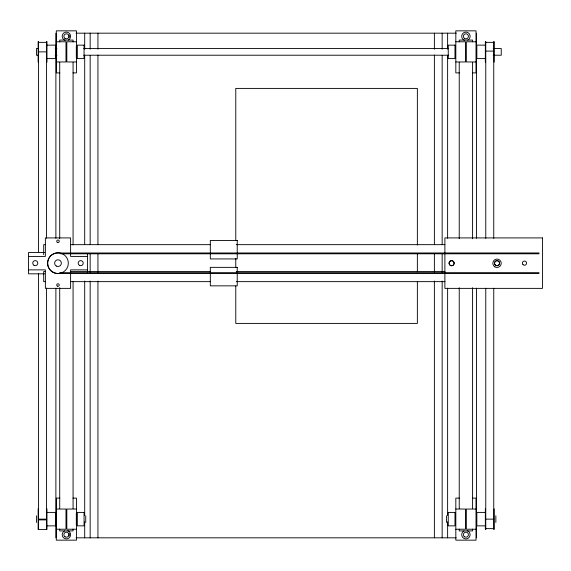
<?xml version="1.0" encoding="UTF-8"?>
<svg xmlns="http://www.w3.org/2000/svg" width="571" height="571" viewBox="0 0 571 571"><rect width="100%" height="100%" fill="white"/><g stroke="black" fill="none" stroke-linecap="round" stroke-linejoin="round"><path stroke-width="0.86" d="M76.05 33.175L456.265 33.175M56.308 41.776L65.979 41.776L65.979 61.961L56.308 61.961M76.493 41.776L66.821 41.776L66.821 61.961L76.493 61.961M455.822 41.776L465.493 41.776L465.493 61.961L455.822 61.961M476.007 41.776L466.336 41.776L466.336 61.961L476.007 61.961M38.557 42.368L46.551 42.368M485.764 42.368L493.751 42.368M46.972 45.138L55.466 45.138L55.466 58.599L46.972 58.599M485.343 45.138L476.849 45.138L476.849 58.599L485.343 58.599M38.243 48.521L36.458 48.521L36.458 55.216L38.243 55.216M55.187 48.521L56.972 48.521M83.737 48.521L448.606 48.521M493.208 48.521L501.238 48.521L501.238 55.216L493.208 55.216M485.764 51.104L493.751 51.104M38.557 51.868L46.551 51.868M55.187 55.216L56.972 55.216M83.737 55.216L448.606 55.216M59.819 72.895L56.308 72.895L56.308 30.841L76.493 30.841L76.493 72.895L72.981 72.895M459.327 72.895L455.822 72.895L455.822 30.841L476.007 30.841L476.007 72.895L472.495 72.895M45.473 244.659L43.689 244.659L43.689 254.723M70.44 244.659L210.428 244.659M236.287 244.659L444.93 244.659M44.609 252.468L28.55 252.468L28.55 273.83L44.609 273.83M60.619 253.795L538.981 253.795L538.981 252.967L56.436 252.996A10.342 10.342 0 0 0 56.757 273.502L538.981 273.488L538.981 272.667L59.727 272.667M28.55 256.422L45.373 256.422L45.373 237.914L70.604 237.914L70.604 256.422L87.427 256.422M28.55 269.876L45.373 269.876L45.373 288.376L70.604 288.376L70.604 269.876L87.427 269.876M45.473 271.575L43.689 271.575L43.689 281.639L45.473 281.639M70.44 271.575L210.428 271.575M236.287 271.575L444.93 271.575M70.44 281.639L210.428 281.639M236.287 281.639L444.93 281.639M59.819 498.105L56.308 498.105L56.308 540.159L76.493 540.159L76.493 498.105L72.981 498.105M459.327 498.105L455.822 498.105L455.822 540.159L476.007 540.159L476.007 498.105L472.495 498.105M56.308 509.039L65.979 509.039L65.979 529.224L56.308 529.224M76.493 509.039L66.821 509.039L66.821 529.224L76.493 529.224M455.822 509.039L465.493 509.039L465.493 529.224L455.822 529.224M476.007 509.039L466.336 509.039L466.336 529.224L476.007 529.224M46.972 512.401L55.466 512.401L55.466 525.862L46.972 525.862M485.343 512.401L476.849 512.401L476.849 525.862L485.343 525.862M38.557 519.132L46.551 519.132M485.764 519.132L493.751 519.132M38.557 519.895L46.551 519.895M485.764 528.632L493.751 528.632M76.05 537.825L456.265 537.825M495.856 515.784L495.856 522.479M494.172 41.555L494.172 62.189M494.172 508.811L494.172 529.445M493.751 41.555L493.751 238.385M493.751 288.241L493.751 529.445M485.764 41.59L485.764 238.385M485.764 288.241L485.764 529.41M485.343 41.59L485.343 62.146M485.343 508.854L485.343 529.41M476.428 33.175L476.428 49.227M476.428 55.466L476.428 238.243M476.428 288.177L476.428 515.534M476.428 521.773L476.428 537.825M472.588 41.876L472.588 40.091L459.234 40.091L459.234 41.876M472.588 62.36L472.588 238.735M472.588 287.727L472.588 508.64M472.588 529.124L472.588 530.909L459.234 530.909L459.234 529.124M459.234 62.36L459.234 238.735M459.234 287.727L459.234 508.64M447.621 33.175L447.621 49.227M447.621 55.466L447.621 238.243M447.621 288.177L447.621 515.534M447.621 521.773L447.621 537.825M446.565 515.784L446.565 522.479M442.154 33.175L442.154 49.227M442.154 55.466L442.154 244.488M442.154 254.295L442.154 272.124M442.154 281.039L442.154 537.825M434.374 33.175L434.374 49.227M434.374 55.066L434.374 244.488M434.374 254.295L434.374 272.124M434.374 281.039L434.374 537.825M417.365 245.073L417.365 88.405L235.773 88.405L235.773 240.619M417.365 253.974L417.365 271.775M417.365 281.567L417.365 323.407L235.773 323.407L235.773 286.021M235.773 258.427L235.773 267.328M97.941 33.175L97.941 49.227M97.941 55.066L97.941 244.488M97.941 254.295L97.941 272.124M97.941 281.039L97.941 537.825M90.161 33.175L90.161 49.227M90.161 55.466L90.161 244.488M90.161 254.295L90.161 272.124M90.161 281.039L90.161 537.825M87.427 254.245L87.427 272.046M85.743 515.784L85.743 522.479M84.694 33.175L84.694 49.227M84.694 55.466L84.694 244.488M84.694 281.039L84.694 515.534M84.694 521.773L84.694 537.825M76.321 45.98L76.321 57.757M76.321 513.243L76.321 525.02M73.074 41.876L73.074 40.091L59.719 40.091L59.719 41.876M73.074 62.36L73.074 244.973M73.074 281.489L73.074 508.64M73.074 529.124L73.074 530.909L59.719 530.909L59.719 529.124M69.134 34.959L69.134 37.636M69.134 533.364L69.134 536.041M59.719 62.36L59.719 238.735M59.719 287.727L59.719 508.64M56.472 45.98L56.472 57.757M56.472 513.243L56.472 525.02M55.887 33.175L55.887 49.227M55.887 55.466L55.887 238.243M55.887 288.177L55.887 515.534M55.887 521.773L55.887 537.825M46.972 41.59L46.972 62.146M46.972 508.854L46.972 529.41M46.551 41.59L46.551 238.186M46.551 288.048L46.551 529.41L38.557 529.41L38.557 273.787M38.557 41.555L38.557 252.453M38.136 41.555L38.136 62.189M38.136 508.811L38.136 529.445M36.458 515.784L36.458 522.479M65.101 40.305A4.204 4.204 0 0 1 62.874 34.017A4.204 4.204 0 0 1 69.526 33.496A4.204 4.204 0 0 1 68.306 40.056M67.771 530.716A4.204 4.204 0 0 1 69.883 537.047A4.204 4.204 0 0 1 63.224 537.447A4.204 4.204 0 0 1 64.559 530.909M452.874 265.465A2.527 2.527 0 0 1 449.099 263.495A2.527 2.527 0 0 1 452.475 260.904A2.527 2.527 0 0 1 453.395 265.065M467.214 530.695A4.204 4.204 0 0 1 469.441 536.983A4.204 4.204 0 0 1 462.788 537.504A4.204 4.204 0 0 1 464.002 530.944M464.537 40.284A4.204 4.204 0 0 1 462.431 33.953A4.204 4.204 0 0 1 469.091 33.553A4.204 4.204 0 0 1 467.749 40.091M84.058 45.145L77.335 45.145L77.335 58.592L84.058 58.592L84.058 45.145M454.98 45.145L448.249 45.145L448.249 58.592L454.98 58.592L454.98 45.145M542.45 237.914L444.888 237.914L444.888 288.376L542.45 288.376L542.45 237.914M237.236 240.441L210.321 240.441L210.321 258.934L237.236 258.934L237.236 240.441M237.236 267.356L210.321 267.356L210.321 285.85L237.236 285.85L237.236 267.356M84.058 512.408L77.335 512.408L77.335 525.855L84.058 525.855L84.058 512.408M454.98 512.408L448.249 512.408L448.249 525.855L454.98 525.855L454.98 512.408M494.929 266.921A4.204 4.204 0 0 0 501.238 263.281A4.204 4.204 0 0 0 494.929 259.634A4.204 4.204 0 0 0 494.929 266.921M495.407 265.208A2.527 2.527 0 0 0 499.518 263.716A2.527 2.527 0 0 0 496.17 260.904A2.527 2.527 0 0 0 495.407 265.208M450.355 265.329A2.527 2.527 0 0 0 454.138 263.145A2.527 2.527 0 0 0 450.355 260.961A2.527 2.527 0 0 0 450.355 265.329M495.25 264.93A2.527 2.527 0 0 0 499.468 263.802A2.527 2.527 0 0 0 496.377 260.711A2.527 2.527 0 0 0 495.25 264.93M523.015 264.637A2.106 2.106 0 0 0 526.533 263.695A2.106 2.106 0 0 0 523.964 261.118A2.106 2.106 0 0 0 523.015 264.637M52.168 271.703A10.342 10.342 0 0 0 68.306 263.909A10.342 10.342 0 0 0 53.488 253.831A10.342 10.342 0 0 0 52.168 271.703M56.308 266.057A3.362 3.362 0 0 0 61.354 263.145A3.362 3.362 0 0 0 56.308 260.233A3.362 3.362 0 0 0 56.308 266.057M79.433 265.329A2.527 2.527 0 0 0 83.223 263.145A2.527 2.527 0 0 0 79.433 260.961A2.527 2.527 0 0 0 79.433 265.329M34.017 265.329A2.527 2.527 0 0 0 37.8 263.145A2.527 2.527 0 0 0 34.017 260.961A2.527 2.527 0 0 0 34.017 265.329M57.357 242.375A1.263 1.263 0 0 0 59.248 241.276A1.263 1.263 0 0 0 57.357 240.184A1.263 1.263 0 0 0 57.357 242.375M57.357 286.107A1.263 1.263 0 0 0 59.248 285.015A1.263 1.263 0 0 0 57.357 283.923A1.263 1.263 0 0 0 57.357 286.107M64.958 38.378A2.527 2.527 0 0 0 68.913 36.523A2.527 2.527 0 0 0 65.322 34.024A2.527 2.527 0 0 0 64.958 38.378M65.044 536.819A2.527 2.527 0 0 0 68.92 534.799A2.527 2.527 0 0 0 65.23 532.45A2.527 2.527 0 0 0 65.044 536.819M464.473 536.761A2.527 2.527 0 0 0 468.427 534.899A2.527 2.527 0 0 0 464.837 532.408A2.527 2.527 0 0 0 464.473 536.761M464.558 38.435A2.527 2.527 0 0 0 468.434 36.416A2.527 2.527 0 0 0 464.744 34.074A2.527 2.527 0 0 0 464.558 38.435"/></g></svg>
